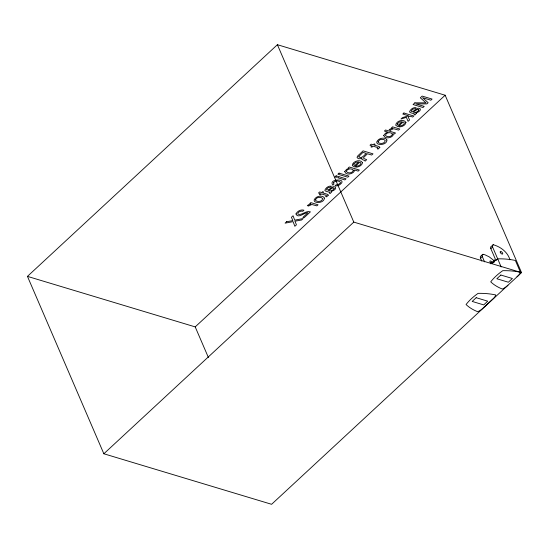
<?xml version="1.0" encoding="UTF-8"?>
<svg xmlns="http://www.w3.org/2000/svg" width="549" height="549" viewBox="0 0 549 549"><rect width="100%" height="100%" fill="white"/><g stroke="black" fill="none" stroke-linecap="round" stroke-linejoin="round"><path stroke-width="0.82" d="M27.45 276.373L277.396 44.702L445.15 95.231L521.55 272.627L271.604 504.298L103.85 453.769L27.45 276.373L195.204 326.895L208.394 357.509M195.204 326.895L445.15 95.231M103.85 453.769L353.796 222.105L521.55 272.627M494.519 260.981L489.132 256.802L484.918 254.791L483.113 254.311L480.917 256.006A4.09 1.867 47.2 0 0 480.533 258.167L481.809 261.125M509.952 259.794C507.791 252.252 500.75 246.851 493.407 244.765L491.211 246.467A4.09 1.867 47.2 0 0 490.827 248.628L495.411 259.279L490.538 263.801M480.533 258.167L482.29 256.541A4.09 1.867 47.2 0 1 482.674 254.379L483.113 254.311M490.827 248.628L492.583 247.002A4.09 1.867 47.2 0 1 492.968 244.84L493.407 244.765M493.462 262.745L494.67 261.626M495.871 260.514L497.682 258.84A79.234 43.268 -23.3 0 1 515.367 260.466L520.466 272.304A11.495 6.279 -23.3 0 1 516.993 276.806M492.583 247.002L501.182 266.979M482.29 256.541L484.582 261.866M277.396 44.702L353.796 222.105M507.962 285.185A11.495 6.279 -23.3 0 1 502.39 289.055A79.234 43.268 -23.3 0 1 490.731 281.843A42.053 22.969 -23.3 0 1 502.774 270.678A79.234 43.268 -23.3 0 1 520.466 272.304M491.465 263.746A42.053 22.969 -23.3 0 1 497.682 258.84M491.623 263.568A1.695 0.775 47.2 0 1 489.962 261.852A1.695 0.775 47.2 0 1 490.689 261.029A1.695 0.775 47.2 0 1 492.35 262.751M361.716 158.654L361.997 159.436L364.687 160.528L365.106 161.166L366.684 159.697L363.774 158.448L363.548 157.604L367.453 153.761L371.707 155.044L372.997 153.85L363.074 150.858L357.763 155.882L357.015 157.357L358.216 158.647L360.027 158.757L361.928 158.119L361.716 158.654M392.384 134.011L392.377 134.478C391.245 137.003 387.223 137.463 385.467 135.425C385.686 132.474 390.806 131.671 392.384 134.011M324.329 198.045C324.432 204.523 308.929 203.521 315.977 197.64A4.378 2.395 -23.3 0 1 318.667 196.391C320.534 196 323.498 195.931 324.329 198.045M386.921 140.022C387.024 146.508 371.522 145.506 378.577 139.618A4.378 2.395 -23.3 0 1 381.26 138.375C383.133 137.984 386.098 137.916 386.921 140.022M353.378 170.252C352.842 173.148 348.045 173.786 346.392 171.542L346.385 171.089C347.51 168.557 351.751 168.097 353.378 170.252M344.738 171.597C345.746 175.659 353 174.273 354.489 170.863L354.482 170.012L358.181 171.123L359.341 170.046L349.26 167.006L348.128 168.056L349.089 168.344L346.618 169.325L344.738 171.597M331.644 191.821L330.292 193.468L329.393 193.2L329.791 192.37L325.619 191.114L324.809 190.345C325.674 187.833 328.659 185.569 331.431 186.2L330.347 187.209L328.323 187.573L326.792 188.925L326.531 189.872C329.633 191.031 331.822 185.13 335.315 186.983C337.004 189.131 332.872 190.997 331.177 191.429L331.644 191.821M416.334 113.32L414.982 114.974L414.083 114.707L414.474 113.876L410.309 112.62L409.499 111.852C410.357 109.34 413.349 107.076 416.121 107.707L415.03 108.716L413.013 109.079L411.476 110.431L411.222 111.378C414.317 112.538 416.506 106.63 420.006 108.489C421.694 110.637 417.556 112.497 415.868 112.936L416.334 113.32M383.73 135.425C384.719 139.672 393.585 137.95 393.496 133.709L394.422 133.99L395.493 132.995L385.542 129.996L384.41 131.046L388.006 132.131L385.542 133.187L383.73 135.425M295.973 213.945C297.881 219.058 304.414 212.353 307.968 212.71L302.911 217.397L304.064 217.74L310.418 211.845C305.889 210.157 302.176 215.668 297.915 214.213L297.887 213.067L299.102 211.859L301.092 211.104L302.767 211.276L303.954 210.178C300.859 209.265 297.325 211.097 295.973 213.945M362.498 162.682C362.052 165.674 358.394 167.287 355.628 167.157L356.775 166.1L358.627 165.757L360.137 164.782L360.947 163.581L360.501 162.682L359.65 162.257L354.572 166.958L352.273 165.572C352.376 161.234 360.336 158.757 362.498 162.682M405.944 122.413C405.498 125.405 401.841 127.018 399.075 126.888L400.221 125.831L402.074 125.488L403.584 124.513L404.393 123.312L403.947 122.413L403.096 121.981L398.018 126.689L395.719 125.302C395.822 120.965 403.783 118.488 405.944 122.413M315.524 199.589L315.6 200.433C317.59 202.334 322.393 201.634 322.675 198.58L321.24 197.551L318.701 197.379A2.429 1.324 -23.3 0 0 316.848 198.12L315.524 199.589M378.117 141.573L378.199 142.417C380.183 144.312 384.993 143.612 385.274 140.558L383.833 139.528L381.294 139.364A2.429 1.324 -23.3 0 0 379.441 140.098L378.117 141.573M353.851 164.082L353.872 164.872L354.805 165.558L358.648 161.989L355.985 162.25L353.851 164.082M397.298 123.813L397.318 124.602L398.251 125.289L402.094 121.72L399.432 121.981L397.298 123.813M358.943 156.355L358.943 157.035C361.764 159.073 364.461 154.818 366.334 153.425L362.944 152.402L358.943 156.355M333.497 182.79L333.984 184.107L332.852 185.157C327.492 178.301 350.063 178.185 338.877 185.274A3.644 1.99 -23.3 0 1 336.681 185.891L335.096 185.837L336.228 184.787L338.081 184.622L340.085 183.277A2.189 1.194 -23.3 0 0 340.332 182.193C338.582 180.292 334.952 180.628 333.497 182.79M334.135 188.527C333.181 190.441 330.512 191.532 328.515 190.558L332.543 187.964L333.675 187.93L334.135 188.527M418.818 110.026C417.871 111.948 415.202 113.039 413.198 112.065L417.226 109.464L418.359 109.436L418.818 110.026M328.288 195.128L326.607 196.844L325.646 196.556L326.456 195.746L326.195 195.362L321.474 193.941L320.362 194.964L319.374 194.669L320.479 193.639L318.461 193.035L319.635 191.944L321.652 192.548L322.592 191.683L323.587 191.978L322.647 192.85L327.437 194.291L328.288 195.128M379.833 147.352L378.151 149.067L377.19 148.779L378 147.969L377.739 147.585L373.018 146.164L371.913 147.187L370.918 146.892L372.023 145.862L370.005 145.259L371.179 144.167L373.203 144.771L374.137 143.907L375.132 144.202L374.192 145.073L378.982 146.514L379.833 147.352M308.758 205.896L307.31 205.69L308.435 204.77L310.954 204.008L309.698 203.631L310.809 202.608L318.043 204.784L316.876 205.861L311.873 204.502L308.758 205.896M390.497 130.127L389.049 129.928L390.174 129.001L392.693 128.24L391.444 127.862L392.549 126.84L399.782 129.022L398.622 130.099L393.612 128.734L390.497 130.127M286.612 221.727L285.082 223.148L293.104 221.652L294.847 226.277L296.446 224.802L294.93 221.199L301.641 219.984L303.192 218.543L294.703 220.17L293.056 215.757L291.45 217.246L292.816 220.643L286.612 221.727M336.139 175.824L334.952 176.922L336.331 177.341L337.511 176.243L336.139 175.824M339.049 173.127L337.882 174.211L347.805 177.197L348.972 176.119L339.049 173.127M403.913 113.005L402.794 114.041L408.552 115.777L402.492 117.623L401.003 119.003L406.363 117.362L408.092 121.322L409.581 119.943L408.092 116.841L410 116.216L412.718 117.033L413.836 115.997L403.913 113.005M414.886 102.835L413.061 104.53L422.984 107.515L424.205 106.382L415.813 103.885L426.889 103.898L428.165 102.711L422.524 97.66L430.862 100.213L432.09 99.074L422.167 96.089L420.328 97.797L425.983 102.855L414.886 102.835M338.857 176.648L337.676 177.746L344.875 179.914L346.055 178.816L338.857 176.648M476.196 297.709L472.174 301.428L483.71 304.901L487.725 301.181L476.196 297.709M500.86 275.028L496.838 278.755L508.374 282.227L512.389 278.501L500.86 275.028M492.329 299.486L483.298 307.859A11.495 6.279 -23.3 0 1 477.726 311.736A79.234 43.268 -23.3 0 1 466.067 304.523A42.053 22.969 -23.3 0 1 478.11 293.351A79.234 43.268 -23.3 0 1 495.802 294.978A11.495 6.279 -23.3 0 1 492.329 299.486M500.256 252.314A1.695 0.775 47.2 0 0 502.452 254.084A1.695 0.775 47.2 0 0 501.642 251.888A1.695 0.775 47.2 0 0 500.256 252.314"/></g></svg>
